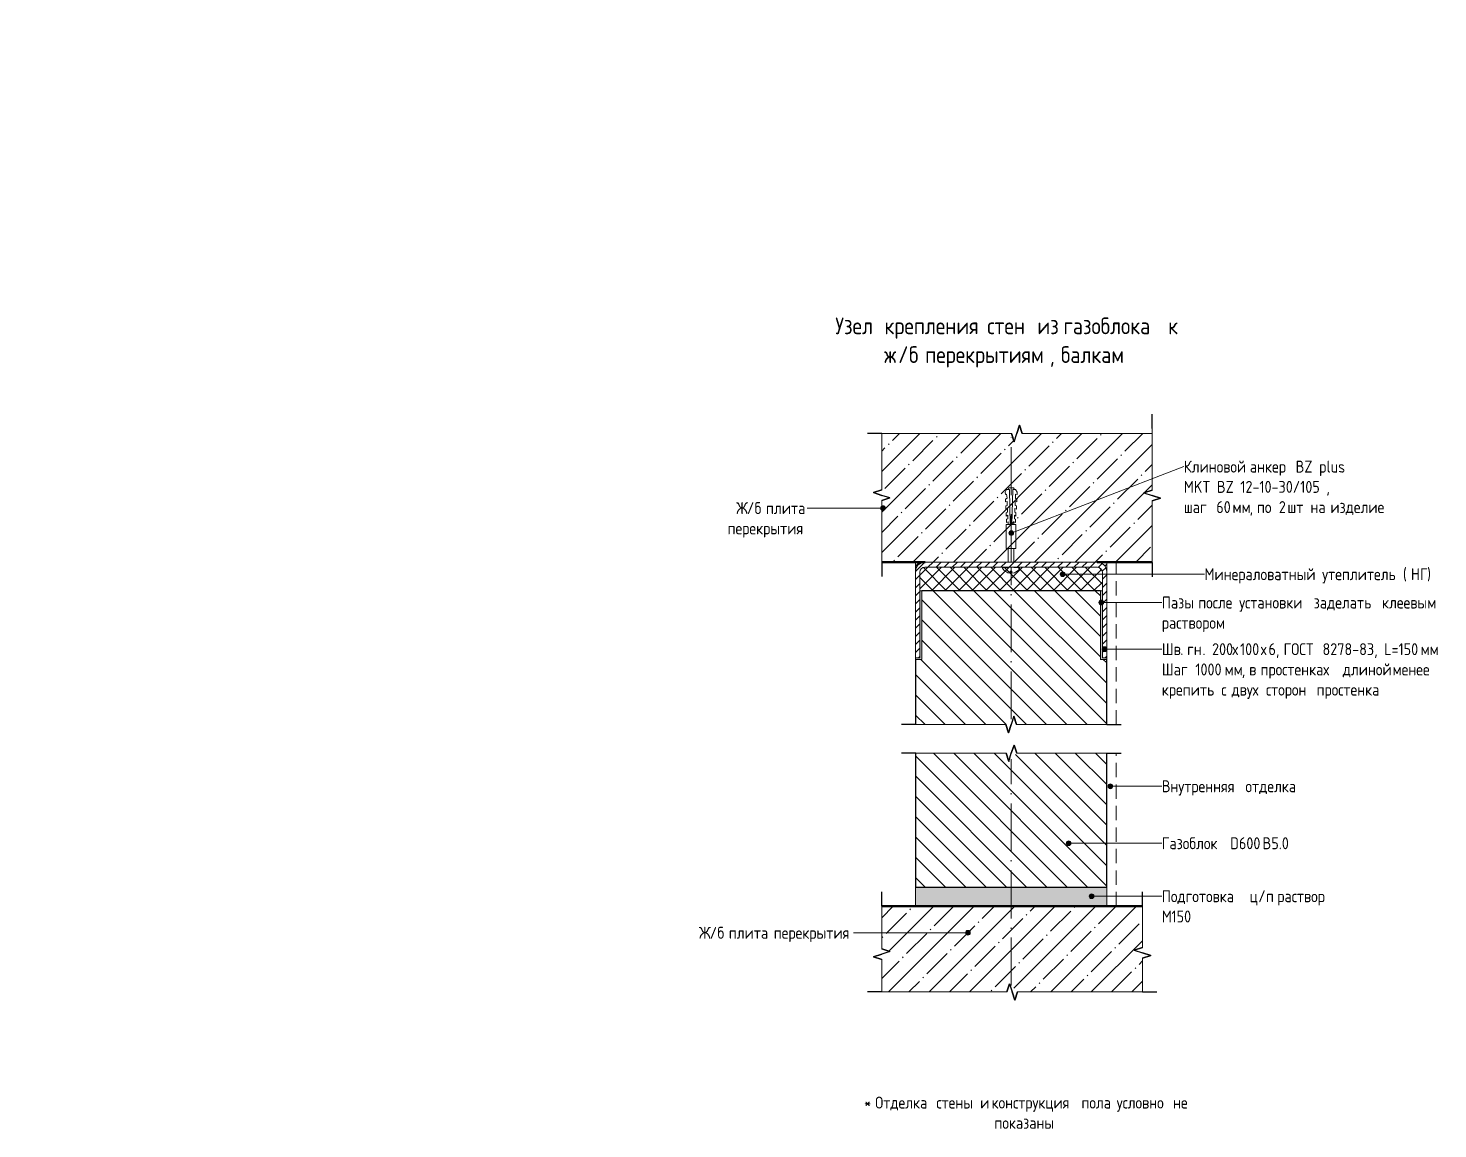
# Model space of a CAD drawing. Header units: millimetres. Extents: x -592259 to 288321, y -552984 to 293768.
# Drawn here: x 261480 to 262955, y 234037 to 235188 of the extents above; entities that cross this region are included whole.
import ezdxf

# ---------------------------------------------------------------- set-up
doc = ezdxf.new("R2010")
doc.units = ezdxf.units.MM
doc.linetypes.add('ADSK_Осевая', pattern=[70, 50, -10, 0, -10])
doc.linetypes.add('ADSK_Штриховая_ш3 п1_5', pattern=[22.5, 15, -7.5])
doc.layers.get('Defpoints').update_dxf_attribs({"color": 250})
for name, color, linetype, lineweight in [('2)Фархверки', 40, 'Continuous', 30), ('A-____-____-DIMS', 250, 'Continuous', 9), ('A-DETL-____-CNTR', 250, 'ADSK_Осевая', 9), ('A-DETL-____-OTLN', 250, 'Continuous', 5), ('A-DETL-GENF-OTLN', 250, 'Continuous', 5), ('G-____-____-TEXT', 250, 'Continuous', 9)]:
    doc.layers.add(name, color=color, linetype=linetype, lineweight=lineweight)
doc.styles.add('GOST Common_3', font='', dxfattribs={"width": 0.9, "height": 12.5})
doc.styles.add('GOST Common_B', font='', dxfattribs={"width": 0.9, "height": 17.5})
doc.styles.get("Standard").update_dxf_attribs({"font": 'ГОСТ тип А.ttf'})
doc.styles.get('GOST Common_3').set_extended_font_data('GOST Common')
doc.styles.get('GOST Common_B').set_extended_font_data('GOST Common', bold=True)
doc.dimstyles.new('А3', dxfattribs={"dimtxt": 333, "dimasz": 222, "dimexe": 222, "dimexo": 111, "dimgap": 111, "dimtad": 1, "dimtoh": 1, "dimdec": 0, "dimrnd": 0.0015, "dimzin": 0, "dimdsep": 46, "dimtxsty": 'Standard', "dimblk": 'OBLIQUE', "dimcen": 0, "dimclrd": 7, "dimclre": 7, "dimclrt": 7, "dimadec": 0, "dimazin": 0, "dimtfac": 1, "dimtdec": 0, "dimtofl": 0, "dimtmove": 0, "dimatfit": 3, "dimfxl": 1, "dimtolj": 1, "dimtzin": 0, "dimarcsym": 0})

# ---------------------------------------------------------------- blocks, each defined once
blk = doc.blocks.new('ADSK_Обрыв_Линия - По умолчанию-34239697-АР2_Узлы крепления стен_2_7')
at = {"layer": 'A-DETL-GENF-OTLN', "lineweight": 9}
for p, q in [((0, 0), (64.3, 0)), ((75.4, 0), (134.5, 0))]:
    blk.add_line(p, q, dxfattribs=at)
blk = doc.blocks.new('ADSK_Обрыв_Линия - По умолчанию-34239699-АР2_Узлы крепления стен_2_7')
at = {"layer": 'A-DETL-GENF-OTLN', "lineweight": 9}
for p, q in [((0, 0), (136, 0)), ((147.1, 0), (282.9, 0))]:
    blk.add_line(p, q, dxfattribs=at)
blk = doc.blocks.new('ADSK_Обрыв_Линия - По умолчанию-37321847-АР2_Узлы крепления стен_2_7')
at = {"layer": 'A-DETL-GENF-OTLN', "lineweight": 9}
for p, q in [((0, 0), (64.5, 0)), ((75.6, 0), (140, 0))]:
    blk.add_line(p, q, dxfattribs=at)
blk = doc.blocks.new('ADSK_Обрыв_Линия - По умолчанию-34239708-АР2_Узлы крепления стен_2_7')
at = {"layer": 'A-DETL-GENF-OTLN', "lineweight": 9}
for p, q in [((0, 0), (94.5, 0)), ((105.6, 0), (200, 0))]:
    blk.add_line(p, q, dxfattribs=at)
blk = doc.blocks.new('ADSK_Обрыв_Линия - По умолчанию-34239707-АР2_Узлы крепления стен_2_7')
at = {"layer": 'A-DETL-GENF-OTLN', "lineweight": 9}
for p, q in [((0, 0), (94.5, 0)), ((105.6, 0), (200, 0))]:
    blk.add_line(p, q, dxfattribs=at)
blk = doc.blocks.new('ADSK_Обрыв_Линия - По умолчанию-34240329-АР2_Узлы крепления стен_2_7')
at = {"layer": 'A-DETL-GENF-OTLN', "lineweight": 9}
for p, q in [((0, 0), (44.5, 0)), ((55.6, 0), (89.7, 0))]:
    blk.add_line(p, q, dxfattribs=at)
blk = doc.blocks.new('ADSK_Обрыв_Линия - По умолчанию-34240331-АР2_Узлы крепления стен_2_7')
at = {"layer": 'A-DETL-GENF-OTLN', "lineweight": 9}
for p, q in [((0, 0), (43.2, 0)), ((54.3, 0), (89.7, 0))]:
    blk.add_line(p, q, dxfattribs=at)
blk = doc.blocks.new('ADSK_Обрыв_Линия - По умолчанию-34240334-АР2_Узлы крепления стен_2_7')
at = {"layer": 'A-DETL-GENF-OTLN', "lineweight": 9}
for p, q in [((0, 0), (131, 0)), ((142.1, 0), (272.9, 0))]:
    blk.add_line(p, q, dxfattribs=at)
blk = doc.blocks.new('_Oblique')
at = {"color": 0, "linetype": 'ByBlock', "lineweight": -2}
blk.add_line((-0.5, -0.5), (0.5, 0.5), dxfattribs=at)
blk = doc.blocks.new('DIMBLOCK453-АР2_Узлы крепления ПГП')
at = {"layer": 'A-____-____-DIMS', "color": 7, "lineweight": -2, "transparency": 16777216}
for p, q in [((258784.2, 235071.2), (258784.2, 235515.2)), ((258784.2, 235515.2), (262658.1, 235515.2)), ((258716.6, 235071.2), (258562.2, 235071.2)), ((258716.6, 234966.2), (258562.2, 234966.2)), ((258784.2, 234966.2), (258784.2, 234744.2))]:
    blk.add_line(p, q, dxfattribs=at)
at = {"layer": 'Defpoints', "color": 0, "transparency": 16777216}
for p in [(258784.2, 235071.2), (258827.6, 235071.2), (258827.6, 234966.2)]:
    blk.add_point(p, dxfattribs=at)
at = {"layer": 'A-____-____-DIMS', "color": 7, "lineweight": -2, "transparency": 16777216, "xscale": 222, "yscale": 222, "zscale": 222}
for p, rotation in [((258784.2, 235071.2), 270), ((258784.2, 234966.2), 90)]:
    blk.add_blockref('_Oblique', p, dxfattribs=dict(at, rotation=rotation))
at = {"layer": 'A-____-____-DIMS', "color": 7, "transparency": 16777216, "insert": (260776.6, 235842.7), "char_height": 333, "width": 0.497, "attachment_point": 5}
blk.add_mtext('\\A1;Конструкция пола', dxfattribs=at)

msp = doc.modelspace()

# ---------------------------------------------------------------- hatches: boundary and pattern name
at = {"layer": 'A-DETL-GENF-OTLN', "lineweight": 9}
h = msp.add_hatch(dxfattribs=at)
h.set_pattern_fill('FP_40', color=90, style=0, pattern_type=2)
h.set_pattern_definition([(45, (260417.85, 232026.76), (-21.2132, 21.2132), [30, -5, 1, -5]), (45, (260417.85, 232047.96), (-21.2132, 21.2132), [])])
h.paths.add_polyline_path([(262381.78, 234180.0999), (262504.0737, 234180.0999), (262506.8237, 234188.7602), (262515.2046, 234180.0999), (262646.0277, 234180.0999), (262646.0277, 234215.4558), (262637.3675, 234223.8367), (262646.0277, 234226.5867), (262646.0277, 234269.7542), (262373.1198, 234269.7542), (262373.1198, 234225.2542), (262381.78, 234222.5042), (262373.1198, 234214.1234), (262373.1198, 234180.0999)])
h.paths.add_polyline_path([(262373.1198, 234629.7542), (262656.0277, 234629.7542), (262656.0277, 234693.6708), (262647.3675, 234702.0517), (262656.0277, 234704.8017), (262656.0277, 234764.3017), (262520.2046, 234764.3017), (262511.8237, 234755.6414), (262509.0737, 234764.3017), (262373.1198, 234764.3017), (262373.1198, 234705.1588), (262381.78, 234696.778), (262373.1198, 234694.028)])
at = {"layer": 'A-DETL-GENF-OTLN'}
h = msp.add_hatch(dxfattribs=at)
h.set_pattern_fill('FP_37', color=130, style=0, pattern_type=2)
h.set_pattern_definition([(45, (260417.85, 232026.759), (-7.071068, 7.071068), []), (135, (260417.85, 232026.759), (-7.071068, -7.071068), [])])
h.paths.add_polyline_path([(262415.0394, 234599.7542), (262604.016, 234599.7542), (262604.016, 234619.1146), (262603.8377, 234620.4689), (262603.315, 234621.7308), (262602.4835, 234622.8145), (262601.3998, 234623.6461), (262600.1378, 234624.1688), (262598.5277, 234624.3471), (262418.2719, 234624.3471), (262416.9176, 234624.1688), (262415.6556, 234623.6461), (262414.572, 234622.8145), (262413.7404, 234621.7308), (262413.2177, 234620.4689), (262413.0394, 234619.1146), (262413.0394, 234599.7542), (262413.2177, 234599.7542)])
h.paths.add_polyline_path([(262608.5277, 234619.7542), (262608.5277, 234629.7542), (262598.7836, 234629.7205), (262601.1159, 234629.4135), (262603.5277, 234628.4145), (262605.5988, 234626.8253), (262607.188, 234624.7542), (262608.187, 234622.3424), (262608.4336, 234620.4689)])
h.paths.add_polyline_path([(262408.5277, 234619.7542), (262408.8684, 234622.3424), (262409.8675, 234624.7542), (262411.4566, 234626.8253), (262413.5277, 234628.4145), (262415.9395, 234629.4135), (262418.2719, 234629.7542), (262408.5277, 234629.7542), (262408.5277, 234620.4689)])
h = msp.add_hatch(dxfattribs=at)
h.set_pattern_fill('FP_52', color=130, style=0, pattern_type=2)
h.set_pattern_definition([(45, (260417.8504, 232026.7585), (-4.242641, 4.242641), [])])
h.paths.add_polyline_path([(262608.5277, 234529.7542), (262608.5277, 234619.7542), (262608.187, 234622.3424), (262607.188, 234624.7542), (262605.5988, 234626.8253), (262603.5277, 234628.4145), (262601.1159, 234629.4135), (262598.5277, 234629.7542), (262418.2719, 234629.7205), (262415.9395, 234629.4135), (262413.5277, 234628.4145), (262411.4566, 234626.8253), (262409.8675, 234624.7542), (262408.8684, 234622.3424), (262408.5277, 234619.7542), (262408.5277, 234529.7542), (262413.0394, 234529.7542), (262413.0394, 234619.1146), (262413.2177, 234620.4689), (262413.7404, 234621.7308), (262414.572, 234622.8145), (262415.6556, 234623.6461), (262416.9176, 234624.1688), (262418.5277, 234624.3471), (262598.7836, 234624.3471), (262600.1378, 234624.1688), (262601.3998, 234623.6461), (262602.4835, 234622.8145), (262603.315, 234621.7308), (262603.8377, 234620.4689), (262604.016, 234619.1146), (262604.016, 234529.7542)])
at = {"layer": 'A-DETL-GENF-OTLN', "lineweight": 9}
for points in [[(262408.5277, 234527.7542), (262415.0394, 234527.7542), (262415.0394, 234599.7542), (262413.0394, 234599.7542), (262413.0394, 234529.7542), (262408.5277, 234529.7542)], [(262604.0732, 234527.7542), (262608.5277, 234527.7542), (262608.5277, 234529.7542), (262604.016, 234529.7542), (262604.016, 234599.7542), (262602.016, 234599.7542), (262602.016, 234527.7542), (262604.016, 234527.7542)]]:
    msp.add_hatch(color=252, dxfattribs=at).paths.add_polyline_path(points)
at = {"layer": 'A-DETL-GENF-OTLN'}
h = msp.add_hatch(dxfattribs=at)
h.set_pattern_fill('FP_46', color=130, style=0, pattern_type=2)
h.set_pattern_definition([(135, (260417.85, 232026.759), (-10.6066, -10.6066), [])])
h.paths.add_polyline_path([(262511.5542, 234289.7542), (262608.5277, 234289.7542), (262608.5277, 234429.7542), (262514.3696, 234429.7542), (262505.9888, 234421.094), (262503.2388, 234429.7542), (262408.5277, 234429.7542), (262408.5277, 234289.7542), (262508.7388, 234289.7542)])
h.paths.add_polyline_path([(262514.2388, 234459.7542), (262608.5277, 234459.7542), (262608.5277, 234527.7542), (262602.016, 234527.7542), (262602.016, 234599.7542), (262415.0394, 234599.7542), (262415.0394, 234527.7542), (262408.5277, 234527.7542), (262408.5277, 234459.7542), (262503.1079, 234459.7542), (262511.4888, 234468.4145), (262511.5204, 234468.315)])
h = msp.add_hatch(dxfattribs=at)
h.set_pattern_fill('FP_41', color=130, style=0, pattern_type=2)
h.set_pattern_definition([(50, (260417.8504, 232026.7585), (7.287275, -0.637261), [0.762, -8.382]), (355, (260417.8504, 232026.7585), (-1.409327, 7.64191), [0.6096, -6.706]), (100.451, (260418.458, 232026.7054), (5.877948, 7.004428), [0.6476, -7.124]), (46.184, (260417.85, 232028.7905), (10.84306, -1.681252), [1.143, -12.573]), (96.636, (260418.754, 232028.651), (9.495948, 9.896668), [0.9714, -10.685]), (351.184, (260417.85, 232028.79), (9.495953, 9.896555), [0.9144, -10.058]), (21, (260418.8664, 232028.2825), (6.064644, -4.090302), [0.762, -8.382]), (326, (260418.8664, 232028.2825), (2.472247, 7.36702), [0.6096, -6.706]), (71.451, (260419.3714, 232027.9415), (8.536783, 3.276526), [0.6476, -7.124]), (37.5, (260417.8504, 232026.7585), (0.1236133, 3.382164), [0.16764, -6.457, 0.16764, -6.64, -6.731]), (37.5, (260417.8504, 232026.7585), (0.1236133, 3.382164), [-13.432, 0.16764, -6.563]), (7.5, (260417.8504, 232026.7585), (2.6728276, 4.0071558), [0.16764, -3.713, 0.16764, -6.304, -2.565]), (7.5, (260417.8504, 232026.7585), (2.6728276, 4.0071558), [-10.353, 0.16764, -2.398]), (327.5, (260415.5844, 232026.7585), (5.4234019, -0.2288281), [0.16764, -2.372, 0.16764, -7.757, -10.516]), (327.5, (260415.5844, 232026.7585), (5.4234019, -0.2288281), [-10.465, 0.16764, -10.348]), (317.5, (260414.5684, 232026.7585), (5.924998, 1.0174316), [0.16764, -3.134, 0.16764, -5.095, -7.468]), (317.5, (260414.5684, 232026.7585), (5.924998, 1.0174316), [-8.565, 0.16764, -7.3])])
h.paths.add_polyline_path([(262608.5277, 234269.7542), (262608.5277, 234289.7542), (262408.5277, 234289.7542), (262408.5277, 234269.7542)])
at = {"layer": 'G-____-____-TEXT'}
h = msp.add_hatch(color=110, dxfattribs=at)
edge = h.paths.add_edge_path()
edge.add_arc((262374.5313, 234686.1791), 2.5, 0, 360)
h = msp.add_hatch(color=110, dxfattribs=at)
edge = h.paths.add_edge_path()
edge.add_arc((262508.7016, 234660.0888), 2.5, 0, 360)
h = msp.add_hatch(color=110, dxfattribs=at)
edge = h.paths.add_edge_path()
edge.add_arc((262562.4152, 234617.0422), 2.5, 0, 360)
h = msp.add_hatch(color=110, dxfattribs=at)
edge = h.paths.add_edge_path()
edge.add_arc((262602.8691, 234587.4351), 2.5, 0, 360)
h = msp.add_hatch(color=110, dxfattribs=at)
edge = h.paths.add_edge_path()
edge.add_arc((262606.2824, 234538.6382), 2.5, 0, 360)
h = msp.add_hatch(color=110, dxfattribs=at)
edge = h.paths.add_edge_path()
edge.add_arc((262612.4101, 234395.2355), 2.5, 0, 360)
h = msp.add_hatch(color=110, dxfattribs=at)
edge = h.paths.add_edge_path()
edge.add_arc((262568.6783, 234335.6426), 2.5, 0, 360)
h = msp.add_hatch(color=110, dxfattribs=at)
edge = h.paths.add_edge_path()
edge.add_arc((262592.7082, 234280.2355), 2.5, 0, 360)
h = msp.add_hatch(color=110, dxfattribs=at)
edge = h.paths.add_edge_path()
edge.add_arc((262463.3265, 234242.0228), 2.5, 0, 360)

# ---------------------------------------------------------------- linework, layer by layer
at = {"layer": '2)Фархверки'}
for p, q in [((262656.0277, 234769.3017), (262656.0277, 234784.3017)), ((262373.1198, 234764.3017), (262358.1198, 234764.3017)), ((262373.1198, 234629.7542), (262373.1198, 234614.7542)), ((262656.0277, 234629.3017), (262656.0277, 234614.3017)), ((262408.7388, 234459.7542), (262393.7388, 234459.7542)), ((262608.7388, 234459.7542), (262623.7388, 234459.7542)), ((262408.7388, 234429.7542), (262393.7388, 234429.7542)), ((262608.7388, 234429.7542), (262623.7388, 234429.7542)), ((262373.1198, 234269.7542), (262373.1198, 234284.7542)), ((262646.0277, 234269.7542), (262646.0277, 234284.7542)), ((262373.1198, 234180.0999), (262358.1198, 234180.0999)), ((262646.0277, 234180.0999), (262661.0277, 234180.0999))]:
    msp.add_line(p, q, dxfattribs=at)
for points in [[(262511.8237, 234755.6414), (262509.0737, 234764.3017), (262511.8237, 234755.6414), (262514.5737, 234764.3017), (262517.3892, 234772.9667), (262520.2046, 234764.3017), (262517.3892, 234772.9667), (262514.5737, 234764.3017)], [(262381.78, 234696.778), (262373.1198, 234694.028), (262381.78, 234696.778), (262373.1198, 234699.528), (262364.4548, 234702.3434), (262373.1198, 234705.1588), (262364.4548, 234702.3434), (262373.1198, 234699.528)], [(262647.3675, 234702.0517), (262656.0277, 234704.8017), (262647.3675, 234702.0517), (262656.0277, 234699.3017), (262664.6927, 234696.4862), (262656.0277, 234693.6708), (262664.6927, 234696.4862), (262656.0277, 234699.3017)], [(262511.4888, 234468.4145), (262514.2388, 234459.7542), (262511.4888, 234468.4145), (262508.7388, 234459.7542), (262505.9233, 234451.0892), (262503.1079, 234459.7542), (262505.9233, 234451.0892), (262508.7388, 234459.7542)], [(262505.9888, 234421.094), (262503.2388, 234429.7542), (262505.9888, 234421.094), (262508.7388, 234429.7542), (262511.5542, 234438.4192), (262514.3696, 234429.7542), (262511.5542, 234438.4192), (262508.7388, 234429.7542)], [(262381.78, 234222.5042), (262373.1198, 234225.2542), (262381.78, 234222.5042), (262373.1198, 234219.7542), (262364.4548, 234216.9388), (262373.1198, 234214.1234), (262364.4548, 234216.9388), (262373.1198, 234219.7542)], [(262637.3675, 234223.8367), (262646.0277, 234226.5867), (262637.3675, 234223.8367), (262646.0277, 234221.0867), (262654.6927, 234218.2712), (262646.0277, 234215.4558), (262654.6927, 234218.2712), (262646.0277, 234221.0867)], [(262506.8237, 234188.7602), (262504.0737, 234180.0999), (262506.8237, 234188.7602), (262509.5737, 234180.0999), (262512.3892, 234171.4349), (262515.2046, 234180.0999), (262512.3892, 234171.4349), (262509.5737, 234180.0999)]]:
    msp.add_lwpolyline(points, dxfattribs=at)
at = {"layer": 'A-DETL-____-CNTR'}
for p, q in [((262508.5277, 234629.7542), (262508.5277, 234764.3017)), ((262508.5277, 234465.3547), (262508.5277, 234624.3471)), ((262508.5277, 234186.9994), (262508.5277, 234423.7175))]:
    msp.add_line(p, q, dxfattribs=at)
at = {"layer": 'A-DETL-____-OTLN', "lineweight": 9}
for p, q in [((262505.5666, 234705.8033), (262505.9896, 234707.4954)), ((262505.9896, 234707.4954), (262508.5277, 234707.4954)), ((262508.5277, 234707.4954), (262511.0658, 234707.4954)), ((262511.0658, 234707.4954), (262511.9118, 234705.8033)), ((262502.1825, 234702.8422), (262503.8746, 234705.8033)), ((262502.6055, 234700.3042), (262502.1825, 234702.8422)), ((262503.8746, 234700.7272), (262502.6055, 234700.3042)), ((262502.6055, 234695.651), (262504.2976, 234696.4971)), ((262502.6055, 234692.6899), (262502.6055, 234695.651)), ((262504.2976, 234693.113), (262502.6055, 234692.6899)), ((262503.8746, 234705.8033), (262506.8357, 234705.8033)), ((262504.2976, 234696.4971), (262503.8746, 234700.7272)), ((262504.2976, 234688.8828), (262504.2976, 234693.113)), ((262506.8357, 234705.8033), (262505.5666, 234705.8033)), ((262507.6817, 234669.0013), (262506.8357, 234705.8033)), ((262506.8357, 234705.8033), (262507.6817, 234669.0013)), ((262510.2198, 234705.8033), (262509.3737, 234669.0013)), ((262509.3737, 234669.0013), (262510.2198, 234705.8033)), ((262511.9118, 234705.8033), (262510.2198, 234705.8033)), ((262510.2198, 234705.8033), (262513.1808, 234705.8033)), ((262514.4499, 234692.6899), (262512.7578, 234693.113)), ((262512.7578, 234693.113), (262512.7578, 234688.8828)), ((262513.1808, 234705.8033), (262514.8729, 234702.8422)), ((262514.8729, 234700.3042), (262513.1808, 234700.7272)), ((262513.1808, 234700.7272), (262513.1808, 234696.4971)), ((262513.1808, 234696.4971), (262514.4499, 234695.651)), ((262514.4499, 234695.651), (262514.4499, 234692.6899)), ((262514.8729, 234702.8422), (262514.8729, 234700.3042)), ((262503.0286, 234688.4598), (262504.2976, 234688.8828)), ((262503.0286, 234685.0757), (262503.0286, 234688.4598)), ((262504.7206, 234685.9218), (262503.0286, 234685.0757)), ((262504.7206, 234682.1146), (262503.4516, 234681.2686)), ((262503.4516, 234681.2686), (262503.4516, 234677.8845)), ((262503.4516, 234677.8845), (262505.1436, 234678.7306)), ((262504.7206, 234682.1146), (262504.7206, 234685.9218)), ((262505.1436, 234678.7306), (262505.1436, 234674.9234)), ((262513.6039, 234677.8845), (262511.9118, 234678.7306)), ((262511.9118, 234678.7306), (262511.9118, 234674.9234)), ((262514.0269, 234685.0757), (262512.3348, 234685.9218)), ((262512.3348, 234685.9218), (262512.3348, 234682.1146)), ((262512.3348, 234682.1146), (262513.6039, 234681.2686)), ((262512.7578, 234688.8828), (262514.0269, 234688.4598)), ((262513.6039, 234681.2686), (262513.6039, 234677.8845)), ((262514.0269, 234688.4598), (262514.0269, 234685.0757)), ((262503.4516, 234644.0436), (262503.4516, 234669.0013)), ((262503.4516, 234669.0013), (262513.6039, 234669.0013)), ((262505.1436, 234674.9234), (262503.8746, 234674.5004)), ((262503.8746, 234674.5004), (262503.8746, 234671.1163)), ((262503.8746, 234671.1163), (262505.5666, 234671.9624)), ((262505.5666, 234671.9624), (262505.5666, 234669.0013)), ((262505.5666, 234669.0013), (262507.6817, 234669.0013)), ((262511.4888, 234669.0013), (262509.3737, 234669.0013)), ((262513.1808, 234671.1163), (262511.4888, 234671.9624)), ((262511.4888, 234671.9624), (262511.4888, 234669.0013)), ((262511.9118, 234674.9234), (262513.1808, 234674.5004)), ((262513.1808, 234674.5004), (262513.1808, 234671.1163)), ((262513.6039, 234669.0013), (262513.6039, 234644.0436)), ((262508.5277, 234644.0436), (262503.4516, 234644.0436)), ((262505.5666, 234629.7542), (262505.5666, 234644.0436)), ((262505.5666, 234644.0436), (262511.4888, 234644.0436)), ((262513.6039, 234644.0436), (262508.5277, 234644.0436)), ((262511.4888, 234644.0436), (262511.4888, 234629.7542)), ((262408.5277, 234629.7542), (262408.5277, 234619.7542)), ((262499.6445, 234624.162), (262505.5666, 234624.162)), ((262499.6445, 234623.316), (262499.6445, 234624.162)), ((262500.9135, 234621.2009), (262499.6445, 234623.316)), ((262503.0286, 234619.9319), (262500.9135, 234621.2009)), ((262505.1436, 234618.6629), (262503.0286, 234619.9319)), ((262505.5666, 234624.162), (262505.5666, 234624.3471)), ((262509.3737, 234620.3549), (262507.6817, 234620.3549)), ((262507.6817, 234620.3549), (262507.6817, 234618.2399)), ((262509.3737, 234618.2399), (262509.3737, 234620.3549)), ((262511.4888, 234624.3471), (262511.4888, 234624.162)), ((262511.4888, 234624.162), (262517.411, 234624.162)), ((262514.0269, 234619.9319), (262511.9118, 234618.6629)), ((262516.1419, 234621.2009), (262514.0269, 234619.9319)), ((262517.411, 234623.316), (262516.1419, 234621.2009)), ((262517.411, 234624.162), (262517.411, 234623.316)), ((262608.5277, 234619.7542), (262608.5277, 234629.7542)), ((262507.6817, 234618.2399), (262505.1436, 234618.6629)), ((262511.9118, 234618.6629), (262509.3737, 234618.2399)), ((262415.0394, 234599.7542), (262413.0394, 234599.7542)), ((262413.0394, 234599.7542), (262413.0394, 234529.7542)), ((262415.0394, 234527.7542), (262415.0394, 234599.7542)), ((262604.016, 234599.7542), (262602.016, 234599.7542)), ((262602.016, 234599.7542), (262602.016, 234527.7542)), ((262604.016, 234529.7542), (262604.016, 234599.7542)), ((262413.0394, 234529.7542), (262408.5277, 234529.7542)), ((262408.5277, 234529.7542), (262408.5277, 234527.7542)), ((262408.5277, 234527.7542), (262415.0394, 234527.7542)), ((262602.016, 234527.7542), (262608.5277, 234527.7542)), ((262608.5277, 234529.7542), (262604.016, 234529.7542)), ((262608.5277, 234527.7542), (262608.5277, 234529.7542)), ((262408.5277, 234289.7542), (262408.5277, 234269.7542)), ((262608.5277, 234269.7542), (262608.5277, 234289.7542))]:
    msp.add_line(p, q, dxfattribs=at)
at = {"layer": 'A-DETL-____-OTLN', "lineweight": 50}
for p, q in [((262373.1198, 234629.7542), (262418.5277, 234629.7542)), ((262598.5277, 234629.7542), (262656.0277, 234629.7542)), ((262646.0277, 234269.7542), (262373.1198, 234269.7542))]:
    msp.add_line(p, q, dxfattribs=at)
at = {"layer": 'A-DETL-____-OTLN', "lineweight": 20}
for p, q in [((262408.5277, 234619.7542), (262408.5277, 234529.7542)), ((262413.0394, 234599.7542), (262413.0394, 234619.1146)), ((262418.2719, 234624.3471), (262598.7836, 234624.3471)), ((262598.5277, 234629.7542), (262418.5277, 234629.7542)), ((262604.016, 234619.1146), (262604.016, 234599.7542)), ((262608.5277, 234529.7542), (262608.5277, 234619.7542))]:
    msp.add_line(p, q, dxfattribs=at)
at = {"layer": 'A-DETL-____-OTLN', "linetype": 'ADSK_Штриховая_ш3 п1_5', "lineweight": 9}
for p, q in [((262618.5277, 234459.7542), (262618.5277, 234629.7542)), ((262618.5277, 234269.7542), (262618.5277, 234429.7542))]:
    msp.add_line(p, q, dxfattribs=at)
at = {"layer": 'A-DETL-____-OTLN', "lineweight": 30}
for p, q in [((262602.016, 234599.7542), (262415.0394, 234599.7542)), ((262408.5277, 234527.7542), (262408.5277, 234459.7542)), ((262608.5277, 234459.7542), (262608.5277, 234527.7542)), ((262408.5277, 234429.7542), (262408.5277, 234289.7542)), ((262608.5277, 234289.7542), (262608.5277, 234429.7542)), ((262408.5277, 234289.7542), (262608.5277, 234289.7542))]:
    msp.add_line(p, q, dxfattribs=at)
at = {"layer": 'A-DETL-____-OTLN', "lineweight": 20}
for centre, radius, start, end in [((262418.5277, 234619.7542), 10, 90, 180), ((262418.2719, 234619.1146), 5.2325, 90, 180), ((262598.5277, 234619.7542), 10, 0, 90), ((262598.7836, 234619.1146), 5.2325, 0, 90)]:
    msp.add_arc(centre, radius, start, end, dxfattribs=at)
at = {"layer": 'G-____-____-TEXT', "color": 110}
for p, q in [((262508.7016, 234660.0888), (262689.2556, 234729.571)), ((262374.5313, 234686.1791), (262295.2999, 234686.1791)), ((262562.4152, 234617.0422), (262710.7389, 234617.0422)), ((262602.8691, 234587.4351), (262666.2008, 234587.4351)), ((262606.2824, 234538.6382), (262666.2008, 234538.6382)), ((262612.4101, 234395.2355), (262666.2008, 234395.2355)), ((262568.6783, 234335.6426), (262666.2008, 234335.6426)), ((262592.7082, 234280.2355), (262666.2008, 234280.2355)), ((262463.3265, 234242.0228), (262343.5394, 234242.0228))]:
    msp.add_line(p, q, dxfattribs=at)
for centre in [(262374.5313, 234686.1791), (262508.7016, 234660.0888), (262562.4152, 234617.0422), (262602.8691, 234587.4351), (262606.2824, 234538.6382), (262612.4101, 234395.2355), (262568.6783, 234335.6426), (262592.7082, 234280.2355), (262463.3265, 234242.0228)]:
    msp.add_circle(centre, 2.5, dxfattribs=at)

# ---------------------------------------------------------------- block references
at = {"layer": 'A-DETL-GENF-OTLN', "lineweight": 9}
for name, p, rotation in [('ADSK_Обрыв_Линия - По умолчанию-37321847-АР2_Узлы крепления стен_2_7', (262656.0277, 234769.3017), 269.9999999999999), ('ADSK_Обрыв_Линия - По умолчанию-34239697-АР2_Узлы крепления стен_2_7', (262373.1198, 234629.7542), 89.9999999999999), ('ADSK_Обрыв_Линия - По умолчанию-34239707-АР2_Узлы крепления стен_2_7', (262608.7388, 234459.7542), 180), ('ADSK_Обрыв_Линия - По умолчанию-34240329-АР2_Узлы крепления стен_2_7', (262373.1198, 234269.7542), 269.9999999999998), ('ADSK_Обрыв_Линия - По умолчанию-34240331-АР2_Узлы крепления стен_2_7', (262646.0277, 234269.7542), 269.9999999999998)]:
    msp.add_blockref(name, p, dxfattribs=dict(at, rotation=rotation))
for name, p in [('ADSK_Обрыв_Линия - По умолчанию-34239699-АР2_Узлы крепления стен_2_7', (262373.1198, 234764.3017)), ('ADSK_Обрыв_Линия - По умолчанию-34239708-АР2_Узлы крепления стен_2_7', (262408.7388, 234429.7542)), ('ADSK_Обрыв_Линия - По умолчанию-34240334-АР2_Узлы крепления стен_2_7', (262373.1198, 234180.0999))]:
    msp.add_blockref(name, p, dxfattribs=at)

# ---------------------------------------------------------------- texts
at = {"layer": 'G-____-____-TEXT', "color": 7, "attachment_point": 1}
for s, insert, char_height, width, style in [('Узел', (262324.5805, 234885.5503), 17.5, 55.556944, 'GOST Common_B'), ('газоблока', (262563.3008, 234885.5503), 17.5, 125.905022, 'GOST Common_B'), ('крепления', (262376.075, 234885.5503), 17.5, 123.379706, 'GOST Common_B'), ('стен', (262483.529, 234885.5503), 17.5, 56.639222, 'GOST Common_B'), ('из', (262535.9165, 234885.5503), 17.5, 26.335434, 'GOST Common_B'), ('\\fGOST Common|b1|i0|c204|p34|;\\W.9;к', (262672.8383, 234885.5503), 17.5, 13.708856, 'GOST Common_B'), ('\\fGOST Common|b1|i0|c204|p34|;\\W.9;/', (262390.3625, 234855.454), 17.5, 13.708856, 'GOST Common_B'), ('\\fGOST Common|b1|i0|c204|p34|;\\W.9;б', (262401.6735, 234855.454), 17.5, 13.708856, 'GOST Common_B'), ('балкам', (262560.6219, 234855.454), 17.5, 87.664528, 'GOST Common_B'), ('\\fGOST Common|b1|i0|c204|p34|;\\W.9;ж', (262375.7774, 234855.454), 17.5, 17.677209, 'GOST Common_B'), ('перекрытиям', (262418.6399, 234855.454), 17.5, 158.012606, 'GOST Common_B'), (', ', (262549.0133, 234855.454), 17.5, 14.069616, 'GOST Common_B'), ('Клиновой', (262689.2556, 234735.821), 12.5, 79.006303, 'GOST Common_3'), ('анкер', (262758.3118, 234735.821), 12.5, 49.784794, 'GOST Common_3'), (' BZ plus', (262799.3884, 234735.821), 12.5, 66.018966, 'GOST Common_3'), ('MKT BZ 12-10-30/105 ,', (262689.2556, 234714.6543), 12.5, 182.905003, 'GOST Common_3'), (' 60 ', (262716.3423, 234693.4877), 12.5, 28.86075, 'GOST Common_3'), (' 2 ', (262781.8267, 234693.4877), 12.5, 19.120247, 'GOST Common_3'), ('\\fGOST Common|b0|i0|c204|p34|;\\W.9;Ж', (262220.793, 234692.4291), 12.5, 13.708856, 'GOST Common_3'), ('\\fGOST Common|b0|i0|c204|p34|;\\W.9;/', (262232.1039, 234692.4291), 12.5, 9.740503, 'GOST Common_3'), ('\\fGOST Common|b0|i0|c204|p34|;\\W.9;б', (262240.1406, 234692.4291), 12.5, 9.740503, 'GOST Common_3'), ('плита', (262252.0469, 234692.4291), 12.5, 52.310109, 'GOST Common_3'), ('шаг', (262689.2556, 234693.4877), 12.5, 32.829103, 'GOST Common_3'), ('мм', (262740.1548, 234693.4877), 12.5, 21.645563, 'GOST Common_3'), (', ', (262758.0142, 234693.4877), 12.5, 9.379744, 'GOST Common_3'), ('по', (262765.7532, 234693.4877), 12.5, 19.481006, 'GOST Common_3'), ('шт', (262797.6024, 234693.4877), 12.5, 24.531638, 'GOST Common_3'), ('на', (262821.7126, 234693.4877), 12.5, 20.563284, 'GOST Common_3'), ('изделие', (262842.5485, 234693.4877), 12.5, 67.462003, 'GOST Common_3'), ('перекрытия', (262211.8633, 234671.2624), 12.5, 101.012625, 'GOST Common_3'), ('Минераловатный', (262710.7389, 234623.2922), 12.5, 144.664509, 'GOST Common_3'), ('утеплитель', (262833.9686, 234623.2922), 12.5, 102.455663, 'GOST Common_3'), (' (', (262918.5029, 234623.2922), 12.5, 10.101263, 'GOST Common_3'), ('НГ', (262926.8373, 234623.2922), 12.5, 20.563284, 'GOST Common_3'), ('\\fGOST Common|b0|i0|c204|p34|;\\W.9;)', (262943.8037, 234623.2922), 12.5, 5.411391, 'GOST Common_3'), ('Пазы', (262666.2008, 234593.6851), 12.5, 41.487328, 'GOST Common_3'), ('после', (262704.3008, 234593.6851), 12.5, 47.259478, 'GOST Common_3'), ('установки', (262747.1633, 234593.6851), 12.5, 89.829084, 'GOST Common_3'), ('заделать', (262825.1493, 234593.6851), 12.5, 81.892378, 'GOST Common_3'), ('клеевым', (262896.5868, 234593.6851), 12.5, 70.348078, 'GOST Common_3'), ('раствором', (262666.2008, 234572.5184), 12.5, 90.911362, 'GOST Common_3'), ('Шв', (262666.2008, 234544.8882), 12.5, 23.449359, 'GOST Common_3'), ('. ', (262685.5485, 234544.8882), 12.5, 8.658225, 'GOST Common_3'), ('гн', (262692.6922, 234544.8882), 12.5, 19.481006, 'GOST Common_3'), ('. 200', (262708.7657, 234544.8882), 12.5, 37.879734, 'GOST Common_3'), ('\\fGOST Common|b0|i0|c204|p34|;\\W.9;х', (262740.0196, 234544.8882), 12.5, 9.740503, 'GOST Common_3'), ('100', (262748.0563, 234544.8882), 12.5, 26.335434, 'GOST Common_3'), ('\\fGOST Common|b0|i0|c204|p34|;\\W.9;х', (262769.7852, 234544.8882), 12.5, 9.740503, 'GOST Common_3'), ('6, ', (262777.8219, 234544.8882), 12.5, 19.120247, 'GOST Common_3'), ('ГОСТ', (262793.5977, 234544.8882), 12.5, 41.126569, 'GOST Common_3'), (' 8278-83, L=150 ', (262827.5305, 234544.8882), 12.5, 132.75945, 'GOST Common_3'), ('мм', (262937.068, 234544.8882), 12.5, 21.645562, 'GOST Common_3'), ('Шаг', (262666.2008, 234523.7215), 12.5, 34.272141, 'GOST Common_3'), (' 1000 ', (262694.4782, 234523.7215), 12.5, 45.455681, 'GOST Common_3'), ('мм', (262731.9829, 234523.7215), 12.5, 21.645562, 'GOST Common_3'), ('\\fGOST Common|b0|i0|c204|p34|;\\W.9;в', (262757.5813, 234523.7215), 12.5, 9.740503, 'GOST Common_3'), ('простенках', (262769.4875, 234523.7215), 12.5, 99.569587, 'GOST Common_3'), ('длиной', (262855.5102, 234523.7215), 12.5, 58.443019, 'GOST Common_3'), ('менее', (262907.6, 234523.7215), 12.5, 49.784794, 'GOST Common_3'), (', ', (262749.8422, 234523.7215), 12.5, 9.379744, 'GOST Common_3'), ('крепить', (262666.2008, 234502.5549), 12.5, 70.708838, 'GOST Common_3'), ('\\fGOST Common|b0|i0|c204|p34|;\\W.9;с', (262728.411, 234502.5549), 12.5, 8.297466, 'GOST Common_3'), ('двух', (262739.1266, 234502.5549), 12.5, 38.962013, 'GOST Common_3'), ('сторон', (262775.143, 234502.5549), 12.5, 59.525297, 'GOST Common_3'), ('простенка', (262828.1258, 234502.5549), 12.5, 89.829084, 'GOST Common_3'), ('Внутренняя', (262666.2008, 234401.4855), 12.5, 101.373384, 'GOST Common_3'), ('отделка', (262753.7118, 234401.4855), 12.5, 71.791116, 'GOST Common_3'), ('Газоблок', (262666.2008, 234341.8926), 12.5, 78.284784, 'GOST Common_3'), (' D600 ', (262730.7922, 234341.8926), 12.5, 49.424034, 'GOST Common_3'), ('\\fGOST Common|b0|i0|c204|p34|;\\W.9;В', (262771.5711, 234341.8926), 12.5, 11.183541, 'GOST Common_3'), ('5.0', (262780.7985, 234341.8926), 12.5, 23.449359, 'GOST Common_3'), ('Подготовка', (262666.2008, 234286.4855), 12.5, 102.094903, 'GOST Common_3'), ('\\fGOST Common|b0|i0|c204|p34|;\\W.9;ц', (262758.1766, 234286.4855), 12.5, 10.822781, 'GOST Common_3'), ('\\fGOST Common|b0|i0|c204|p34|;\\W.9;/', (262767.1063, 234286.4855), 12.5, 9.740503, 'GOST Common_3'), ('\\fGOST Common|b0|i0|c204|p34|;\\W.9;п', (262775.143, 234286.4855), 12.5, 9.740503, 'GOST Common_3'), ('раствор', (262787.0493, 234286.4855), 12.5, 70.348078, 'GOST Common_3'), ('\\fGOST Common|b0|i0|c204|p34|;\\W.9;М', (262666.2008, 234265.3188), 12.5, 12.265819, 'GOST Common_3'), ('150 ', (262676.3211, 234265.3188), 12.5, 31.025306, 'GOST Common_3'), ('\\fGOST Common|b0|i0|c204|p34|;\\W.9;Ж', (262181.9149, 234248.2728), 12.5, 13.708856, 'GOST Common_3'), ('\\fGOST Common|b0|i0|c204|p34|;\\W.9;/', (262193.2259, 234248.2728), 12.5, 9.740503, 'GOST Common_3'), ('\\fGOST Common|b0|i0|c204|p34|;\\W.9;б', (262201.2626, 234248.2728), 12.5, 9.740503, 'GOST Common_3'), ('плита', (262213.1688, 234248.2728), 12.5, 52.310109, 'GOST Common_3'), ('перекрытия', (262260.1985, 234248.2728), 12.5, 101.012625, 'GOST Common_3'), ('* ', (262354.7008, 234070.669), 12.5, 14.069616, 'GOST Common_3'), ('Отделка', (262366.3094, 234070.669), 12.5, 72.873394, 'GOST Common_3'), ('стены', (262430.3055, 234070.669), 12.5, 50.867072, 'GOST Common_3'), ('\\fGOST Common|b0|i0|c204|p34|;\\W.9;и', (262476.1446, 234070.669), 12.5, 9.740503, 'GOST Common_3'), ('конструкция', (262488.0508, 234070.669), 12.5, 109.310091, 'GOST Common_3'), ('пола', (262582.1102, 234070.669), 12.5, 40.044291, 'GOST Common_3'), ('условно', (262619.0196, 234070.669), 12.5, 66.740484, 'GOST Common_3'), ('не', (262677.9555, 234070.669), 12.5, 19.481006, 'GOST Common_3'), ('показаны', (262491.0274, 234049.5023), 12.5, 80.449341, 'GOST Common_3')]:
    msp.add_mtext(s, dxfattribs=dict(at, insert=insert, char_height=char_height, width=width, style=style))

# ---------------------------------------------------------------- dimensions: what is measured, and where the dimension line sits
at = {"layer": 'A-____-____-DIMS'}
dim = msp.add_linear_dim(base=(258784.1747, 235071.2369), p1=(258827.5564, 234966.2369), p2=(258827.5564, 235071.2369), angle=90, text='Конструкция пола', dimstyle='А3', dxfattribs=at)
dim.commit()
dim.dimension.update_dxf_attribs({"geometry": 'DIMBLOCK453-АР2_Узлы крепления ПГП', "text_midpoint": (260776.6247, 235842.6869)})

doc.saveas('drawing.dxf')
